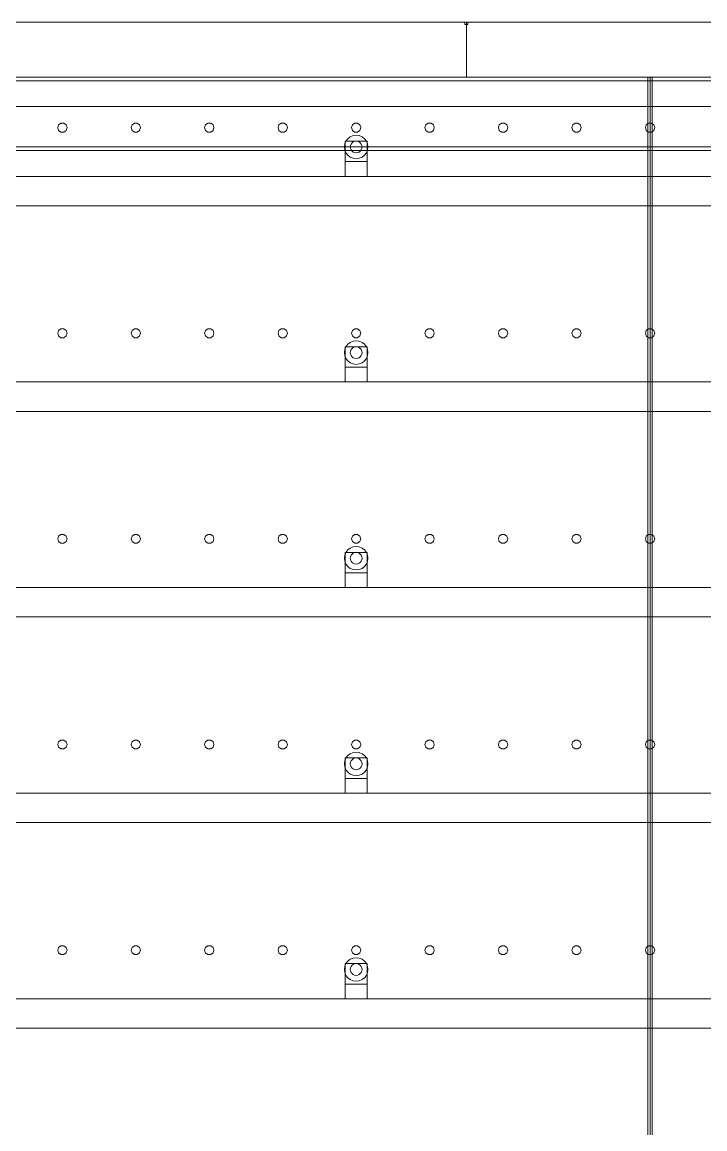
# Model space of a CAD drawing. Header units: millimetres. Extents: x -1970 to 59977, y -50268 to 6837.
# Drawn here: x 53985 to 54914, y 1493 to 3000 of the extents above; entities that cross this region are included whole.
import ezdxf

# ---------------------------------------------------------------- set-up
doc = ezdxf.new("R2010")
doc.units = ezdxf.units.MM
doc.layers.add('lateral_secador', color=7, linetype='Continuous', lineweight=0)

msp = doc.modelspace()

# ---------------------------------------------------------------- linework, layer by layer
at = {"layer": 'lateral_secador'}
for p, q in [((53589.253, 3000), (54589.253, 3000)), ((54587.253, 3000), (54591.253, 3000)), ((54587.253, 3000), (54587.253, 2997)), ((54589.253, 2925), (54589.253, 3000)), ((54589.253, 3000), (55589.253, 3000)), ((54591.253, 2997), (54591.253, 3000)), ((54587.253, 2997), (54591.253, 2997)), ((38839.253, 2925), (58839.253, 2925)), ((53589.253, 2925), (54589.253, 2925)), ((53939.253, 2925), (54839.253, 2925)), ((54589.253, 2925), (55589.253, 2925)), ((54836.253, 2925), (54842.253, 2925)), ((54836.253, 2925), (54836.253, 60)), ((54839.253, 0), (54839.253, 2925)), ((54839.253, 2925), (55839.253, 2925)), ((54842.253, 60), (54842.253, 2925)), ((38839.253, 2920), (58839.253, 2920)), ((38839.253, 2885), (58839.253, 2885)), ((54034.116, 2860.082), (54032.903, 2856.35)), ((54032.903, 2856.35), (54034.116, 2852.618)), ((54037.291, 2862.389), (54034.116, 2860.082)), ((54034.116, 2852.618), (54037.291, 2850.311)), ((54041.215, 2862.389), (54037.291, 2862.389)), ((54037.291, 2850.311), (54041.215, 2850.311)), ((54044.39, 2860.082), (54041.215, 2862.389)), ((54041.215, 2850.311), (54044.39, 2852.618)), ((54045.603, 2856.35), (54044.39, 2860.082)), ((54044.39, 2852.618), (54045.603, 2856.35)), ((54134.116, 2860.082), (54132.903, 2856.35)), ((54132.903, 2856.35), (54134.116, 2852.618)), ((54137.291, 2862.389), (54134.116, 2860.082)), ((54134.116, 2852.618), (54137.291, 2850.311)), ((54141.215, 2862.389), (54137.291, 2862.389)), ((54137.291, 2850.311), (54141.215, 2850.311)), ((54144.39, 2860.082), (54141.215, 2862.389)), ((54141.215, 2850.311), (54144.39, 2852.618)), ((54145.603, 2856.35), (54144.39, 2860.082)), ((54144.39, 2852.618), (54145.603, 2856.35)), ((54234.116, 2860.082), (54232.903, 2856.35)), ((54232.903, 2856.35), (54234.116, 2852.618)), ((54237.291, 2862.389), (54234.116, 2860.082)), ((54234.116, 2852.618), (54237.291, 2850.311)), ((54241.215, 2862.389), (54237.291, 2862.389)), ((54237.291, 2850.311), (54241.215, 2850.311)), ((54244.39, 2860.082), (54241.215, 2862.389)), ((54241.215, 2850.311), (54244.39, 2852.618)), ((54245.603, 2856.35), (54244.39, 2860.082)), ((54244.39, 2852.618), (54245.603, 2856.35)), ((54334.116, 2860.082), (54332.903, 2856.35)), ((54332.903, 2856.35), (54334.116, 2852.618)), ((54337.291, 2862.389), (54334.116, 2860.082)), ((54334.116, 2852.618), (54337.291, 2850.311)), ((54341.215, 2862.389), (54337.291, 2862.389)), ((54337.291, 2850.311), (54341.215, 2850.311)), ((54344.39, 2860.082), (54341.215, 2862.389)), ((54341.215, 2850.311), (54344.39, 2852.618)), ((54345.603, 2856.35), (54344.39, 2860.082)), ((54344.39, 2852.618), (54345.603, 2856.35)), ((54434.116, 2860.082), (54432.903, 2856.35)), ((54432.903, 2856.35), (54434.116, 2852.618)), ((54437.291, 2862.389), (54434.116, 2860.082)), ((54434.116, 2852.618), (54437.291, 2850.311)), ((54441.215, 2862.389), (54437.291, 2862.389)), ((54437.291, 2850.311), (54441.215, 2850.311)), ((54444.39, 2860.082), (54441.215, 2862.389)), ((54441.215, 2850.311), (54444.39, 2852.618)), ((54445.603, 2856.35), (54444.39, 2860.082)), ((54444.39, 2852.618), (54445.603, 2856.35)), ((54534.116, 2860.082), (54532.903, 2856.35)), ((54532.903, 2856.35), (54534.116, 2852.618)), ((54537.291, 2862.389), (54534.116, 2860.082)), ((54534.116, 2852.618), (54537.291, 2850.311)), ((54541.215, 2862.389), (54537.291, 2862.389)), ((54537.291, 2850.311), (54541.215, 2850.311)), ((54544.39, 2860.082), (54541.215, 2862.389)), ((54541.215, 2850.311), (54544.39, 2852.618)), ((54545.603, 2856.35), (54544.39, 2860.082)), ((54544.39, 2852.618), (54545.603, 2856.35)), ((54634.116, 2860.082), (54632.903, 2856.35)), ((54632.903, 2856.35), (54634.116, 2852.618)), ((54637.291, 2862.389), (54634.116, 2860.082)), ((54634.116, 2852.618), (54637.291, 2850.311)), ((54641.215, 2862.389), (54637.291, 2862.389)), ((54637.291, 2850.311), (54641.215, 2850.311)), ((54644.39, 2860.082), (54641.215, 2862.389)), ((54641.215, 2850.311), (54644.39, 2852.618)), ((54645.603, 2856.35), (54644.39, 2860.082)), ((54644.39, 2852.618), (54645.603, 2856.35)), ((54734.116, 2860.082), (54732.903, 2856.35)), ((54732.903, 2856.35), (54734.116, 2852.618)), ((54737.291, 2862.389), (54734.116, 2860.082)), ((54734.116, 2852.618), (54737.291, 2850.311)), ((54741.215, 2862.389), (54737.291, 2862.389)), ((54737.291, 2850.311), (54741.215, 2850.311)), ((54744.39, 2860.082), (54741.215, 2862.389)), ((54741.215, 2850.311), (54744.39, 2852.618)), ((54745.603, 2856.35), (54744.39, 2860.082)), ((54744.39, 2852.618), (54745.603, 2856.35)), ((54834.116, 2860.082), (54832.903, 2856.35)), ((54832.903, 2856.35), (54834.116, 2852.618)), ((54837.291, 2862.389), (54834.116, 2860.082)), ((54834.116, 2852.618), (54837.291, 2850.311)), ((54841.215, 2862.389), (54837.291, 2862.389)), ((54837.291, 2850.311), (54841.215, 2850.311)), ((54844.39, 2860.082), (54841.215, 2862.389)), ((54841.215, 2850.311), (54844.39, 2852.618)), ((54845.603, 2856.35), (54844.39, 2860.082)), ((54844.39, 2852.618), (54845.603, 2856.35)), ((54423.798, 2834.141), (54423.253, 2830)), ((54425.397, 2838), (54423.798, 2834.141)), ((54424.253, 2838), (54454.253, 2838)), ((54424.253, 2838), (54424.253, 2810)), ((54427.939, 2841.314), (54425.397, 2838)), ((54431.253, 2843.856), (54427.939, 2841.314)), ((54435.112, 2845.455), (54431.253, 2843.856)), ((54432.325, 2834), (54431.526, 2832.071)), ((54433.596, 2835.657), (54432.325, 2834)), ((54435.253, 2836.928), (54433.596, 2835.657)), ((54439.253, 2846), (54435.112, 2845.455)), ((54437.182, 2837.727), (54435.253, 2836.928)), ((54439.253, 2838), (54437.182, 2837.727)), ((54443.394, 2845.455), (54439.253, 2846)), ((54441.324, 2837.727), (54439.253, 2838)), ((54443.253, 2836.928), (54441.324, 2837.727)), ((54444.91, 2835.657), (54443.253, 2836.928)), ((54447.253, 2843.856), (54443.394, 2845.455)), ((54446.181, 2834), (54444.91, 2835.657)), ((54446.98, 2832.071), (54446.181, 2834)), ((54450.567, 2841.314), (54447.253, 2843.856)), ((54453.109, 2838), (54450.567, 2841.314)), ((54454.708, 2834.141), (54453.109, 2838)), ((54454.253, 2810), (54454.253, 2838)), ((54455.253, 2830), (54454.708, 2834.141)), ((38839.253, 2830), (58839.253, 2830)), ((38839.253, 2825), (58839.253, 2825)), ((54423.253, 2830), (54423.798, 2825.859)), ((54423.798, 2825.859), (54425.397, 2822)), ((54425.397, 2822), (54427.939, 2818.686)), ((54427.939, 2818.686), (54431.253, 2816.144)), ((54431.526, 2832.071), (54431.253, 2830)), ((54431.253, 2830), (54431.526, 2827.929)), ((54431.526, 2827.929), (54432.325, 2826)), ((54432.325, 2826), (54433.596, 2824.343)), ((54433.596, 2824.343), (54435.253, 2823.072)), ((54435.253, 2823.072), (54437.182, 2822.273)), ((54437.182, 2822.273), (54439.253, 2822)), ((54439.253, 2822), (54441.324, 2822.273)), ((54441.324, 2822.273), (54443.253, 2823.072)), ((54443.253, 2823.072), (54444.91, 2824.343)), ((54444.91, 2824.343), (54446.181, 2826)), ((54446.181, 2826), (54446.98, 2827.929)), ((54447.253, 2830), (54446.98, 2832.071)), ((54446.98, 2827.929), (54447.253, 2830)), ((54447.253, 2816.144), (54450.567, 2818.686)), ((54450.567, 2818.686), (54453.109, 2822)), ((54453.109, 2822), (54454.708, 2825.859)), ((54454.708, 2825.859), (54455.253, 2830)), ((54424.253, 2810), (54454.253, 2810)), ((54424.253, 2810), (54424.253, 2790)), ((54431.253, 2816.144), (54435.112, 2814.545)), ((54435.112, 2814.545), (54439.253, 2814)), ((54439.253, 2814), (54443.394, 2814.545)), ((54443.394, 2814.545), (54447.253, 2816.144)), ((54454.253, 2790), (54454.253, 2810)), ((39189.253, 2790), (58489.253, 2790)), ((54424.253, 2790), (54454.253, 2790)), ((39189.253, 2750), (58489.253, 2750)), ((54034.116, 2580.082), (54032.903, 2576.35)), ((54037.291, 2582.389), (54034.116, 2580.082)), ((54041.215, 2582.389), (54037.291, 2582.389)), ((54044.39, 2580.082), (54041.215, 2582.389)), ((54045.603, 2576.35), (54044.39, 2580.082)), ((54134.116, 2580.082), (54132.903, 2576.35)), ((54137.291, 2582.389), (54134.116, 2580.082)), ((54141.215, 2582.389), (54137.291, 2582.389)), ((54144.39, 2580.082), (54141.215, 2582.389)), ((54145.603, 2576.35), (54144.39, 2580.082)), ((54234.116, 2580.082), (54232.903, 2576.35)), ((54237.291, 2582.389), (54234.116, 2580.082)), ((54241.215, 2582.389), (54237.291, 2582.389)), ((54244.39, 2580.082), (54241.215, 2582.389)), ((54245.603, 2576.35), (54244.39, 2580.082)), ((54334.116, 2580.082), (54332.903, 2576.35)), ((54337.291, 2582.389), (54334.116, 2580.082)), ((54341.215, 2582.389), (54337.291, 2582.389)), ((54344.39, 2580.082), (54341.215, 2582.389)), ((54345.603, 2576.35), (54344.39, 2580.082)), ((54434.116, 2580.082), (54432.903, 2576.35)), ((54437.291, 2582.389), (54434.116, 2580.082)), ((54441.215, 2582.389), (54437.291, 2582.389)), ((54444.39, 2580.082), (54441.215, 2582.389)), ((54445.603, 2576.35), (54444.39, 2580.082)), ((54534.116, 2580.082), (54532.903, 2576.35)), ((54537.291, 2582.389), (54534.116, 2580.082)), ((54541.215, 2582.389), (54537.291, 2582.389)), ((54544.39, 2580.082), (54541.215, 2582.389)), ((54545.603, 2576.35), (54544.39, 2580.082)), ((54634.116, 2580.082), (54632.903, 2576.35)), ((54637.291, 2582.389), (54634.116, 2580.082)), ((54641.215, 2582.389), (54637.291, 2582.389)), ((54644.39, 2580.082), (54641.215, 2582.389)), ((54645.603, 2576.35), (54644.39, 2580.082)), ((54734.116, 2580.082), (54732.903, 2576.35)), ((54737.291, 2582.389), (54734.116, 2580.082)), ((54741.215, 2582.389), (54737.291, 2582.389)), ((54744.39, 2580.082), (54741.215, 2582.389)), ((54745.603, 2576.35), (54744.39, 2580.082)), ((54834.116, 2580.082), (54832.903, 2576.35)), ((54837.291, 2582.389), (54834.116, 2580.082)), ((54841.215, 2582.389), (54837.291, 2582.389)), ((54844.39, 2580.082), (54841.215, 2582.389)), ((54845.603, 2576.35), (54844.39, 2580.082)), ((54032.903, 2576.35), (54034.116, 2572.618)), ((54034.116, 2572.618), (54037.291, 2570.311)), ((54037.291, 2570.311), (54041.215, 2570.311)), ((54041.215, 2570.311), (54044.39, 2572.618)), ((54044.39, 2572.618), (54045.603, 2576.35)), ((54132.903, 2576.35), (54134.116, 2572.618)), ((54134.116, 2572.618), (54137.291, 2570.311)), ((54137.291, 2570.311), (54141.215, 2570.311)), ((54141.215, 2570.311), (54144.39, 2572.618)), ((54144.39, 2572.618), (54145.603, 2576.35)), ((54232.903, 2576.35), (54234.116, 2572.618)), ((54234.116, 2572.618), (54237.291, 2570.311)), ((54237.291, 2570.311), (54241.215, 2570.311)), ((54241.215, 2570.311), (54244.39, 2572.618)), ((54244.39, 2572.618), (54245.603, 2576.35)), ((54332.903, 2576.35), (54334.116, 2572.618)), ((54334.116, 2572.618), (54337.291, 2570.311)), ((54337.291, 2570.311), (54341.215, 2570.311)), ((54341.215, 2570.311), (54344.39, 2572.618)), ((54344.39, 2572.618), (54345.603, 2576.35)), ((54431.253, 2563.856), (54427.939, 2561.314)), ((54435.112, 2565.455), (54431.253, 2563.856)), ((54432.903, 2576.35), (54434.116, 2572.618)), ((54434.116, 2572.618), (54437.291, 2570.311)), ((54439.253, 2566), (54435.112, 2565.455)), ((54437.291, 2570.311), (54441.215, 2570.311)), ((54443.394, 2565.455), (54439.253, 2566)), ((54441.215, 2570.311), (54444.39, 2572.618)), ((54447.253, 2563.856), (54443.394, 2565.455)), ((54444.39, 2572.618), (54445.603, 2576.35)), ((54450.567, 2561.314), (54447.253, 2563.856)), ((54532.903, 2576.35), (54534.116, 2572.618)), ((54534.116, 2572.618), (54537.291, 2570.311)), ((54537.291, 2570.311), (54541.215, 2570.311)), ((54541.215, 2570.311), (54544.39, 2572.618)), ((54544.39, 2572.618), (54545.603, 2576.35)), ((54632.903, 2576.35), (54634.116, 2572.618)), ((54634.116, 2572.618), (54637.291, 2570.311)), ((54637.291, 2570.311), (54641.215, 2570.311)), ((54641.215, 2570.311), (54644.39, 2572.618)), ((54644.39, 2572.618), (54645.603, 2576.35)), ((54732.903, 2576.35), (54734.116, 2572.618)), ((54734.116, 2572.618), (54737.291, 2570.311)), ((54737.291, 2570.311), (54741.215, 2570.311)), ((54741.215, 2570.311), (54744.39, 2572.618)), ((54744.39, 2572.618), (54745.603, 2576.35)), ((54832.903, 2576.35), (54834.116, 2572.618)), ((54834.116, 2572.618), (54837.291, 2570.311)), ((54837.291, 2570.311), (54841.215, 2570.311)), ((54841.215, 2570.311), (54844.39, 2572.618)), ((54844.39, 2572.618), (54845.603, 2576.35)), ((54423.798, 2554.141), (54423.253, 2550)), ((54423.253, 2550), (54423.798, 2545.859)), ((54425.397, 2558), (54423.798, 2554.141)), ((54424.253, 2558), (54454.253, 2558)), ((54424.253, 2558), (54424.253, 2530)), ((54427.939, 2561.314), (54425.397, 2558)), ((54431.526, 2552.071), (54431.253, 2550)), ((54431.253, 2550), (54431.526, 2547.929)), ((54432.325, 2554), (54431.526, 2552.071)), ((54431.526, 2547.929), (54432.325, 2546)), ((54433.596, 2555.657), (54432.325, 2554)), ((54435.253, 2556.928), (54433.596, 2555.657)), ((54437.182, 2557.727), (54435.253, 2556.928)), ((54439.253, 2558), (54437.182, 2557.727)), ((54441.324, 2557.727), (54439.253, 2558)), ((54443.253, 2556.928), (54441.324, 2557.727)), ((54444.91, 2555.657), (54443.253, 2556.928)), ((54446.181, 2554), (54444.91, 2555.657)), ((54446.98, 2552.071), (54446.181, 2554)), ((54446.181, 2546), (54446.98, 2547.929)), ((54447.253, 2550), (54446.98, 2552.071)), ((54446.98, 2547.929), (54447.253, 2550)), ((54453.109, 2558), (54450.567, 2561.314)), ((54454.708, 2554.141), (54453.109, 2558)), ((54454.253, 2530), (54454.253, 2558)), ((54455.253, 2550), (54454.708, 2554.141)), ((54454.708, 2545.859), (54455.253, 2550)), ((54423.798, 2545.859), (54425.397, 2542)), ((54425.397, 2542), (54427.939, 2538.686)), ((54427.939, 2538.686), (54431.253, 2536.144)), ((54431.253, 2536.144), (54435.112, 2534.545)), ((54432.325, 2546), (54433.596, 2544.343)), ((54433.596, 2544.343), (54435.253, 2543.072)), ((54435.112, 2534.545), (54439.253, 2534)), ((54435.253, 2543.072), (54437.182, 2542.273)), ((54437.182, 2542.273), (54439.253, 2542)), ((54439.253, 2542), (54441.324, 2542.273)), ((54439.253, 2534), (54443.394, 2534.545)), ((54441.324, 2542.273), (54443.253, 2543.072)), ((54443.253, 2543.072), (54444.91, 2544.343)), ((54443.394, 2534.545), (54447.253, 2536.144)), ((54444.91, 2544.343), (54446.181, 2546)), ((54447.253, 2536.144), (54450.567, 2538.686)), ((54450.567, 2538.686), (54453.109, 2542)), ((54453.109, 2542), (54454.708, 2545.859)), ((54424.253, 2530), (54454.253, 2530)), ((54424.253, 2530), (54424.253, 2510)), ((54454.253, 2510), (54454.253, 2530)), ((39189.253, 2510), (58489.253, 2510)), ((54424.253, 2510), (54454.253, 2510)), ((39189.253, 2470), (58489.253, 2470)), ((54034.116, 2300.082), (54032.903, 2296.35)), ((54032.903, 2296.35), (54034.116, 2292.618)), ((54037.291, 2302.389), (54034.116, 2300.082)), ((54034.116, 2292.618), (54037.291, 2290.311)), ((54041.215, 2302.389), (54037.291, 2302.389)), ((54044.39, 2300.082), (54041.215, 2302.389)), ((54041.215, 2290.311), (54044.39, 2292.618)), ((54045.603, 2296.35), (54044.39, 2300.082)), ((54044.39, 2292.618), (54045.603, 2296.35)), ((54134.116, 2300.082), (54132.903, 2296.35)), ((54132.903, 2296.35), (54134.116, 2292.618)), ((54137.291, 2302.389), (54134.116, 2300.082)), ((54134.116, 2292.618), (54137.291, 2290.311)), ((54141.215, 2302.389), (54137.291, 2302.389)), ((54144.39, 2300.082), (54141.215, 2302.389)), ((54141.215, 2290.311), (54144.39, 2292.618)), ((54145.603, 2296.35), (54144.39, 2300.082)), ((54144.39, 2292.618), (54145.603, 2296.35)), ((54234.116, 2300.082), (54232.903, 2296.35)), ((54232.903, 2296.35), (54234.116, 2292.618)), ((54237.291, 2302.389), (54234.116, 2300.082)), ((54234.116, 2292.618), (54237.291, 2290.311)), ((54241.215, 2302.389), (54237.291, 2302.389)), ((54244.39, 2300.082), (54241.215, 2302.389)), ((54241.215, 2290.311), (54244.39, 2292.618)), ((54245.603, 2296.35), (54244.39, 2300.082)), ((54244.39, 2292.618), (54245.603, 2296.35)), ((54334.116, 2300.082), (54332.903, 2296.35)), ((54332.903, 2296.35), (54334.116, 2292.618)), ((54337.291, 2302.389), (54334.116, 2300.082)), ((54334.116, 2292.618), (54337.291, 2290.311)), ((54341.215, 2302.389), (54337.291, 2302.389)), ((54344.39, 2300.082), (54341.215, 2302.389)), ((54341.215, 2290.311), (54344.39, 2292.618)), ((54345.603, 2296.35), (54344.39, 2300.082)), ((54344.39, 2292.618), (54345.603, 2296.35)), ((54434.116, 2300.082), (54432.903, 2296.35)), ((54432.903, 2296.35), (54434.116, 2292.618)), ((54437.291, 2302.389), (54434.116, 2300.082)), ((54434.116, 2292.618), (54437.291, 2290.311)), ((54441.215, 2302.389), (54437.291, 2302.389)), ((54444.39, 2300.082), (54441.215, 2302.389)), ((54441.215, 2290.311), (54444.39, 2292.618)), ((54445.603, 2296.35), (54444.39, 2300.082)), ((54444.39, 2292.618), (54445.603, 2296.35)), ((54534.116, 2300.082), (54532.903, 2296.35)), ((54532.903, 2296.35), (54534.116, 2292.618)), ((54537.291, 2302.389), (54534.116, 2300.082)), ((54534.116, 2292.618), (54537.291, 2290.311)), ((54541.215, 2302.389), (54537.291, 2302.389)), ((54544.39, 2300.082), (54541.215, 2302.389)), ((54541.215, 2290.311), (54544.39, 2292.618)), ((54545.603, 2296.35), (54544.39, 2300.082)), ((54544.39, 2292.618), (54545.603, 2296.35)), ((54634.116, 2300.082), (54632.903, 2296.35)), ((54632.903, 2296.35), (54634.116, 2292.618)), ((54637.291, 2302.389), (54634.116, 2300.082)), ((54634.116, 2292.618), (54637.291, 2290.311)), ((54641.215, 2302.389), (54637.291, 2302.389)), ((54644.39, 2300.082), (54641.215, 2302.389)), ((54641.215, 2290.311), (54644.39, 2292.618)), ((54645.603, 2296.35), (54644.39, 2300.082)), ((54644.39, 2292.618), (54645.603, 2296.35)), ((54734.116, 2300.082), (54732.903, 2296.35)), ((54732.903, 2296.35), (54734.116, 2292.618)), ((54737.291, 2302.389), (54734.116, 2300.082)), ((54734.116, 2292.618), (54737.291, 2290.311)), ((54741.215, 2302.389), (54737.291, 2302.389)), ((54744.39, 2300.082), (54741.215, 2302.389)), ((54741.215, 2290.311), (54744.39, 2292.618)), ((54745.603, 2296.35), (54744.39, 2300.082)), ((54744.39, 2292.618), (54745.603, 2296.35)), ((54834.116, 2300.082), (54832.903, 2296.35)), ((54832.903, 2296.35), (54834.116, 2292.618)), ((54837.291, 2302.389), (54834.116, 2300.082)), ((54834.116, 2292.618), (54837.291, 2290.311)), ((54841.215, 2302.389), (54837.291, 2302.389)), ((54844.39, 2300.082), (54841.215, 2302.389)), ((54841.215, 2290.311), (54844.39, 2292.618)), ((54845.603, 2296.35), (54844.39, 2300.082)), ((54844.39, 2292.618), (54845.603, 2296.35)), ((54037.291, 2290.311), (54041.215, 2290.311)), ((54137.291, 2290.311), (54141.215, 2290.311)), ((54237.291, 2290.311), (54241.215, 2290.311)), ((54337.291, 2290.311), (54341.215, 2290.311)), ((54425.397, 2278), (54423.798, 2274.141)), ((54424.253, 2278), (54454.253, 2278)), ((54424.253, 2278), (54424.253, 2250)), ((54427.939, 2281.314), (54425.397, 2278)), ((54431.253, 2283.856), (54427.939, 2281.314)), ((54435.112, 2285.455), (54431.253, 2283.856)), ((54433.596, 2275.657), (54432.325, 2274)), ((54435.253, 2276.928), (54433.596, 2275.657)), ((54439.253, 2286), (54435.112, 2285.455)), ((54437.182, 2277.727), (54435.253, 2276.928)), ((54439.253, 2278), (54437.182, 2277.727)), ((54437.291, 2290.311), (54441.215, 2290.311)), ((54443.394, 2285.455), (54439.253, 2286)), ((54441.324, 2277.727), (54439.253, 2278)), ((54443.253, 2276.928), (54441.324, 2277.727)), ((54444.91, 2275.657), (54443.253, 2276.928)), ((54447.253, 2283.856), (54443.394, 2285.455)), ((54446.181, 2274), (54444.91, 2275.657)), ((54450.567, 2281.314), (54447.253, 2283.856)), ((54453.109, 2278), (54450.567, 2281.314)), ((54454.708, 2274.141), (54453.109, 2278)), ((54454.253, 2250), (54454.253, 2278)), ((54537.291, 2290.311), (54541.215, 2290.311)), ((54637.291, 2290.311), (54641.215, 2290.311)), ((54737.291, 2290.311), (54741.215, 2290.311)), ((54837.291, 2290.311), (54841.215, 2290.311)), ((54423.798, 2274.141), (54423.253, 2270)), ((54423.253, 2270), (54423.798, 2265.859)), ((54423.798, 2265.859), (54425.397, 2262)), ((54425.397, 2262), (54427.939, 2258.686)), ((54431.526, 2272.071), (54431.253, 2270)), ((54431.253, 2270), (54431.526, 2267.929)), ((54432.325, 2274), (54431.526, 2272.071)), ((54431.526, 2267.929), (54432.325, 2266)), ((54432.325, 2266), (54433.596, 2264.343)), ((54433.596, 2264.343), (54435.253, 2263.072)), ((54435.253, 2263.072), (54437.182, 2262.273)), ((54437.182, 2262.273), (54439.253, 2262)), ((54439.253, 2262), (54441.324, 2262.273)), ((54441.324, 2262.273), (54443.253, 2263.072)), ((54443.253, 2263.072), (54444.91, 2264.343)), ((54444.91, 2264.343), (54446.181, 2266)), ((54446.98, 2272.071), (54446.181, 2274)), ((54446.181, 2266), (54446.98, 2267.929)), ((54447.253, 2270), (54446.98, 2272.071)), ((54446.98, 2267.929), (54447.253, 2270)), ((54450.567, 2258.686), (54453.109, 2262)), ((54453.109, 2262), (54454.708, 2265.859)), ((54455.253, 2270), (54454.708, 2274.141)), ((54454.708, 2265.859), (54455.253, 2270)), ((54424.253, 2250), (54454.253, 2250)), ((54424.253, 2250), (54424.253, 2230)), ((54427.939, 2258.686), (54431.253, 2256.144)), ((54431.253, 2256.144), (54435.112, 2254.545)), ((54435.112, 2254.545), (54439.253, 2254)), ((54439.253, 2254), (54443.394, 2254.545)), ((54443.394, 2254.545), (54447.253, 2256.144)), ((54447.253, 2256.144), (54450.567, 2258.686)), ((54454.253, 2230), (54454.253, 2250)), ((39189.253, 2230), (58489.253, 2230)), ((54424.253, 2230), (54454.253, 2230)), ((39189.253, 2190), (58489.253, 2190)), ((54034.116, 2020.082), (54032.903, 2016.35)), ((54037.291, 2022.389), (54034.116, 2020.082)), ((54041.215, 2022.389), (54037.291, 2022.389)), ((54044.39, 2020.082), (54041.215, 2022.389)), ((54045.603, 2016.35), (54044.39, 2020.082)), ((54134.116, 2020.082), (54132.903, 2016.35)), ((54137.291, 2022.389), (54134.116, 2020.082)), ((54141.215, 2022.389), (54137.291, 2022.389)), ((54144.39, 2020.082), (54141.215, 2022.389)), ((54145.603, 2016.35), (54144.39, 2020.082)), ((54234.116, 2020.082), (54232.903, 2016.35)), ((54237.291, 2022.389), (54234.116, 2020.082)), ((54241.215, 2022.389), (54237.291, 2022.389)), ((54244.39, 2020.082), (54241.215, 2022.389)), ((54245.603, 2016.35), (54244.39, 2020.082)), ((54334.116, 2020.082), (54332.903, 2016.35)), ((54337.291, 2022.389), (54334.116, 2020.082)), ((54341.215, 2022.389), (54337.291, 2022.389)), ((54344.39, 2020.082), (54341.215, 2022.389)), ((54345.603, 2016.35), (54344.39, 2020.082)), ((54434.116, 2020.082), (54432.903, 2016.35)), ((54437.291, 2022.389), (54434.116, 2020.082)), ((54441.215, 2022.389), (54437.291, 2022.389)), ((54444.39, 2020.082), (54441.215, 2022.389)), ((54445.603, 2016.35), (54444.39, 2020.082)), ((54534.116, 2020.082), (54532.903, 2016.35)), ((54537.291, 2022.389), (54534.116, 2020.082)), ((54541.215, 2022.389), (54537.291, 2022.389)), ((54544.39, 2020.082), (54541.215, 2022.389)), ((54545.603, 2016.35), (54544.39, 2020.082)), ((54634.116, 2020.082), (54632.903, 2016.35)), ((54637.291, 2022.389), (54634.116, 2020.082)), ((54641.215, 2022.389), (54637.291, 2022.389)), ((54644.39, 2020.082), (54641.215, 2022.389)), ((54645.603, 2016.35), (54644.39, 2020.082)), ((54734.116, 2020.082), (54732.903, 2016.35)), ((54737.291, 2022.389), (54734.116, 2020.082)), ((54741.215, 2022.389), (54737.291, 2022.389)), ((54744.39, 2020.082), (54741.215, 2022.389)), ((54745.603, 2016.35), (54744.39, 2020.082)), ((54834.116, 2020.082), (54832.903, 2016.35)), ((54837.291, 2022.389), (54834.116, 2020.082)), ((54841.215, 2022.389), (54837.291, 2022.389)), ((54844.39, 2020.082), (54841.215, 2022.389)), ((54845.603, 2016.35), (54844.39, 2020.082)), ((54032.903, 2016.35), (54034.116, 2012.618)), ((54034.116, 2012.618), (54037.291, 2010.311)), ((54037.291, 2010.311), (54041.215, 2010.311)), ((54041.215, 2010.311), (54044.39, 2012.618)), ((54044.39, 2012.618), (54045.603, 2016.35)), ((54132.903, 2016.35), (54134.116, 2012.618)), ((54134.116, 2012.618), (54137.291, 2010.311)), ((54137.291, 2010.311), (54141.215, 2010.311)), ((54141.215, 2010.311), (54144.39, 2012.618)), ((54144.39, 2012.618), (54145.603, 2016.35)), ((54232.903, 2016.35), (54234.116, 2012.618)), ((54234.116, 2012.618), (54237.291, 2010.311)), ((54237.291, 2010.311), (54241.215, 2010.311)), ((54241.215, 2010.311), (54244.39, 2012.618)), ((54244.39, 2012.618), (54245.603, 2016.35)), ((54332.903, 2016.35), (54334.116, 2012.618)), ((54334.116, 2012.618), (54337.291, 2010.311)), ((54337.291, 2010.311), (54341.215, 2010.311)), ((54341.215, 2010.311), (54344.39, 2012.618)), ((54344.39, 2012.618), (54345.603, 2016.35)), ((54435.112, 2005.455), (54431.253, 2003.856)), ((54432.903, 2016.35), (54434.116, 2012.618)), ((54434.116, 2012.618), (54437.291, 2010.311)), ((54439.253, 2006), (54435.112, 2005.455)), ((54437.291, 2010.311), (54441.215, 2010.311)), ((54443.394, 2005.455), (54439.253, 2006)), ((54441.215, 2010.311), (54444.39, 2012.618)), ((54447.253, 2003.856), (54443.394, 2005.455)), ((54444.39, 2012.618), (54445.603, 2016.35)), ((54532.903, 2016.35), (54534.116, 2012.618)), ((54534.116, 2012.618), (54537.291, 2010.311)), ((54537.291, 2010.311), (54541.215, 2010.311)), ((54541.215, 2010.311), (54544.39, 2012.618)), ((54544.39, 2012.618), (54545.603, 2016.35)), ((54632.903, 2016.35), (54634.116, 2012.618)), ((54634.116, 2012.618), (54637.291, 2010.311)), ((54637.291, 2010.311), (54641.215, 2010.311)), ((54641.215, 2010.311), (54644.39, 2012.618)), ((54644.39, 2012.618), (54645.603, 2016.35)), ((54732.903, 2016.35), (54734.116, 2012.618)), ((54734.116, 2012.618), (54737.291, 2010.311)), ((54737.291, 2010.311), (54741.215, 2010.311)), ((54741.215, 2010.311), (54744.39, 2012.618)), ((54744.39, 2012.618), (54745.603, 2016.35)), ((54832.903, 2016.35), (54834.116, 2012.618)), ((54834.116, 2012.618), (54837.291, 2010.311)), ((54837.291, 2010.311), (54841.215, 2010.311)), ((54841.215, 2010.311), (54844.39, 2012.618)), ((54844.39, 2012.618), (54845.603, 2016.35)), ((54423.798, 1994.141), (54423.253, 1990)), ((54423.253, 1990), (54423.798, 1985.859)), ((54425.397, 1998), (54423.798, 1994.141)), ((54424.253, 1998), (54454.253, 1998)), ((54424.253, 1998), (54424.253, 1970)), ((54427.939, 2001.314), (54425.397, 1998)), ((54431.253, 2003.856), (54427.939, 2001.314)), ((54431.526, 1992.071), (54431.253, 1990)), ((54431.253, 1990), (54431.526, 1987.929)), ((54432.325, 1994), (54431.526, 1992.071)), ((54433.596, 1995.657), (54432.325, 1994)), ((54435.253, 1996.928), (54433.596, 1995.657)), ((54437.182, 1997.727), (54435.253, 1996.928)), ((54439.253, 1998), (54437.182, 1997.727)), ((54441.324, 1997.727), (54439.253, 1998)), ((54443.253, 1996.928), (54441.324, 1997.727)), ((54444.91, 1995.657), (54443.253, 1996.928)), ((54446.181, 1994), (54444.91, 1995.657)), ((54446.98, 1992.071), (54446.181, 1994)), ((54447.253, 1990), (54446.98, 1992.071)), ((54446.98, 1987.929), (54447.253, 1990)), ((54450.567, 2001.314), (54447.253, 2003.856)), ((54453.109, 1998), (54450.567, 2001.314)), ((54454.708, 1994.141), (54453.109, 1998)), ((54454.253, 1970), (54454.253, 1998)), ((54455.253, 1990), (54454.708, 1994.141)), ((54454.708, 1985.859), (54455.253, 1990)), ((54423.798, 1985.859), (54425.397, 1982)), ((54425.397, 1982), (54427.939, 1978.686)), ((54427.939, 1978.686), (54431.253, 1976.144)), ((54431.253, 1976.144), (54435.112, 1974.545)), ((54431.526, 1987.929), (54432.325, 1986)), ((54432.325, 1986), (54433.596, 1984.343)), ((54433.596, 1984.343), (54435.253, 1983.072)), ((54435.112, 1974.545), (54439.253, 1974)), ((54435.253, 1983.072), (54437.182, 1982.273)), ((54437.182, 1982.273), (54439.253, 1982)), ((54439.253, 1982), (54441.324, 1982.273)), ((54439.253, 1974), (54443.394, 1974.545)), ((54441.324, 1982.273), (54443.253, 1983.072)), ((54443.253, 1983.072), (54444.91, 1984.343)), ((54443.394, 1974.545), (54447.253, 1976.144)), ((54444.91, 1984.343), (54446.181, 1986)), ((54446.181, 1986), (54446.98, 1987.929)), ((54447.253, 1976.144), (54450.567, 1978.686)), ((54450.567, 1978.686), (54453.109, 1982)), ((54453.109, 1982), (54454.708, 1985.859)), ((54424.253, 1970), (54454.253, 1970)), ((54424.253, 1970), (54424.253, 1950)), ((54454.253, 1950), (54454.253, 1970)), ((39189.253, 1950), (58489.253, 1950)), ((54424.253, 1950), (54454.253, 1950)), ((39189.253, 1910), (58489.253, 1910)), ((54034.116, 1740.082), (54032.903, 1736.35)), ((54032.903, 1736.35), (54034.116, 1732.618)), ((54037.291, 1742.389), (54034.116, 1740.082)), ((54041.215, 1742.389), (54037.291, 1742.389)), ((54044.39, 1740.082), (54041.215, 1742.389)), ((54045.603, 1736.35), (54044.39, 1740.082)), ((54044.39, 1732.618), (54045.603, 1736.35)), ((54134.116, 1740.082), (54132.903, 1736.35)), ((54132.903, 1736.35), (54134.116, 1732.618)), ((54137.291, 1742.389), (54134.116, 1740.082)), ((54141.215, 1742.389), (54137.291, 1742.389)), ((54144.39, 1740.082), (54141.215, 1742.389)), ((54145.603, 1736.35), (54144.39, 1740.082)), ((54144.39, 1732.618), (54145.603, 1736.35)), ((54234.116, 1740.082), (54232.903, 1736.35)), ((54232.903, 1736.35), (54234.116, 1732.618)), ((54237.291, 1742.389), (54234.116, 1740.082)), ((54241.215, 1742.389), (54237.291, 1742.389)), ((54244.39, 1740.082), (54241.215, 1742.389)), ((54245.603, 1736.35), (54244.39, 1740.082)), ((54244.39, 1732.618), (54245.603, 1736.35)), ((54334.116, 1740.082), (54332.903, 1736.35)), ((54332.903, 1736.35), (54334.116, 1732.618)), ((54337.291, 1742.389), (54334.116, 1740.082)), ((54341.215, 1742.389), (54337.291, 1742.389)), ((54344.39, 1740.082), (54341.215, 1742.389)), ((54345.603, 1736.35), (54344.39, 1740.082)), ((54344.39, 1732.618), (54345.603, 1736.35)), ((54434.116, 1740.082), (54432.903, 1736.35)), ((54432.903, 1736.35), (54434.116, 1732.618)), ((54437.291, 1742.389), (54434.116, 1740.082)), ((54441.215, 1742.389), (54437.291, 1742.389)), ((54444.39, 1740.082), (54441.215, 1742.389)), ((54445.603, 1736.35), (54444.39, 1740.082)), ((54444.39, 1732.618), (54445.603, 1736.35)), ((54534.116, 1740.082), (54532.903, 1736.35)), ((54532.903, 1736.35), (54534.116, 1732.618)), ((54537.291, 1742.389), (54534.116, 1740.082)), ((54541.215, 1742.389), (54537.291, 1742.389)), ((54544.39, 1740.082), (54541.215, 1742.389)), ((54545.603, 1736.35), (54544.39, 1740.082)), ((54544.39, 1732.618), (54545.603, 1736.35)), ((54634.116, 1740.082), (54632.903, 1736.35)), ((54632.903, 1736.35), (54634.116, 1732.618)), ((54637.291, 1742.389), (54634.116, 1740.082)), ((54641.215, 1742.389), (54637.291, 1742.389)), ((54644.39, 1740.082), (54641.215, 1742.389)), ((54645.603, 1736.35), (54644.39, 1740.082)), ((54644.39, 1732.618), (54645.603, 1736.35)), ((54734.116, 1740.082), (54732.903, 1736.35)), ((54732.903, 1736.35), (54734.116, 1732.618)), ((54737.291, 1742.389), (54734.116, 1740.082)), ((54741.215, 1742.389), (54737.291, 1742.389)), ((54744.39, 1740.082), (54741.215, 1742.389)), ((54745.603, 1736.35), (54744.39, 1740.082)), ((54744.39, 1732.618), (54745.603, 1736.35)), ((54834.116, 1740.082), (54832.903, 1736.35)), ((54832.903, 1736.35), (54834.116, 1732.618)), ((54837.291, 1742.389), (54834.116, 1740.082)), ((54841.215, 1742.389), (54837.291, 1742.389)), ((54844.39, 1740.082), (54841.215, 1742.389)), ((54845.603, 1736.35), (54844.39, 1740.082)), ((54844.39, 1732.618), (54845.603, 1736.35)), ((54034.116, 1732.618), (54037.291, 1730.311)), ((54037.291, 1730.311), (54041.215, 1730.311)), ((54041.215, 1730.311), (54044.39, 1732.618)), ((54134.116, 1732.618), (54137.291, 1730.311)), ((54137.291, 1730.311), (54141.215, 1730.311)), ((54141.215, 1730.311), (54144.39, 1732.618)), ((54234.116, 1732.618), (54237.291, 1730.311)), ((54237.291, 1730.311), (54241.215, 1730.311)), ((54241.215, 1730.311), (54244.39, 1732.618)), ((54334.116, 1732.618), (54337.291, 1730.311)), ((54337.291, 1730.311), (54341.215, 1730.311)), ((54341.215, 1730.311), (54344.39, 1732.618)), ((54427.939, 1721.314), (54425.397, 1718)), ((54431.253, 1723.856), (54427.939, 1721.314)), ((54435.112, 1725.455), (54431.253, 1723.856)), ((54434.116, 1732.618), (54437.291, 1730.311)), ((54439.253, 1726), (54435.112, 1725.455)), ((54437.291, 1730.311), (54441.215, 1730.311)), ((54443.394, 1725.455), (54439.253, 1726)), ((54441.215, 1730.311), (54444.39, 1732.618)), ((54447.253, 1723.856), (54443.394, 1725.455)), ((54450.567, 1721.314), (54447.253, 1723.856)), ((54453.109, 1718), (54450.567, 1721.314)), ((54534.116, 1732.618), (54537.291, 1730.311)), ((54537.291, 1730.311), (54541.215, 1730.311)), ((54541.215, 1730.311), (54544.39, 1732.618)), ((54634.116, 1732.618), (54637.291, 1730.311)), ((54637.291, 1730.311), (54641.215, 1730.311)), ((54641.215, 1730.311), (54644.39, 1732.618)), ((54734.116, 1732.618), (54737.291, 1730.311)), ((54737.291, 1730.311), (54741.215, 1730.311)), ((54741.215, 1730.311), (54744.39, 1732.618)), ((54834.116, 1732.618), (54837.291, 1730.311)), ((54837.291, 1730.311), (54841.215, 1730.311)), ((54841.215, 1730.311), (54844.39, 1732.618)), ((54423.798, 1714.141), (54423.253, 1710)), ((54423.253, 1710), (54423.798, 1705.859)), ((54425.397, 1718), (54423.798, 1714.141)), ((54423.798, 1705.859), (54425.397, 1702)), ((54424.253, 1718), (54454.253, 1718)), ((54424.253, 1718), (54424.253, 1690)), ((54431.526, 1712.071), (54431.253, 1710)), ((54431.253, 1710), (54431.526, 1707.929)), ((54432.325, 1714), (54431.526, 1712.071)), ((54431.526, 1707.929), (54432.325, 1706)), ((54433.596, 1715.657), (54432.325, 1714)), ((54432.325, 1706), (54433.596, 1704.343)), ((54435.253, 1716.928), (54433.596, 1715.657)), ((54433.596, 1704.343), (54435.253, 1703.072)), ((54437.182, 1717.727), (54435.253, 1716.928)), ((54435.253, 1703.072), (54437.182, 1702.273)), ((54439.253, 1718), (54437.182, 1717.727)), ((54441.324, 1717.727), (54439.253, 1718)), ((54443.253, 1716.928), (54441.324, 1717.727)), ((54441.324, 1702.273), (54443.253, 1703.072)), ((54444.91, 1715.657), (54443.253, 1716.928)), ((54443.253, 1703.072), (54444.91, 1704.343)), ((54446.181, 1714), (54444.91, 1715.657)), ((54444.91, 1704.343), (54446.181, 1706)), ((54446.98, 1712.071), (54446.181, 1714)), ((54446.181, 1706), (54446.98, 1707.929)), ((54447.253, 1710), (54446.98, 1712.071)), ((54446.98, 1707.929), (54447.253, 1710)), ((54454.708, 1714.141), (54453.109, 1718)), ((54453.109, 1702), (54454.708, 1705.859)), ((54454.253, 1690), (54454.253, 1718)), ((54455.253, 1710), (54454.708, 1714.141)), ((54454.708, 1705.859), (54455.253, 1710)), ((54424.253, 1690), (54454.253, 1690)), ((54424.253, 1690), (54424.253, 1670)), ((54425.397, 1702), (54427.939, 1698.686)), ((54427.939, 1698.686), (54431.253, 1696.144)), ((54431.253, 1696.144), (54435.112, 1694.545)), ((54435.112, 1694.545), (54439.253, 1694)), ((54437.182, 1702.273), (54439.253, 1702)), ((54439.253, 1702), (54441.324, 1702.273)), ((54439.253, 1694), (54443.394, 1694.545)), ((54443.394, 1694.545), (54447.253, 1696.144)), ((54447.253, 1696.144), (54450.567, 1698.686)), ((54450.567, 1698.686), (54453.109, 1702)), ((54454.253, 1670), (54454.253, 1690)), ((39189.253, 1670), (58489.253, 1670)), ((54424.253, 1670), (54454.253, 1670)), ((39189.253, 1630), (58489.253, 1630))]:
    msp.add_line(p, q, dxfattribs=at)

doc.saveas('drawing.dxf')
